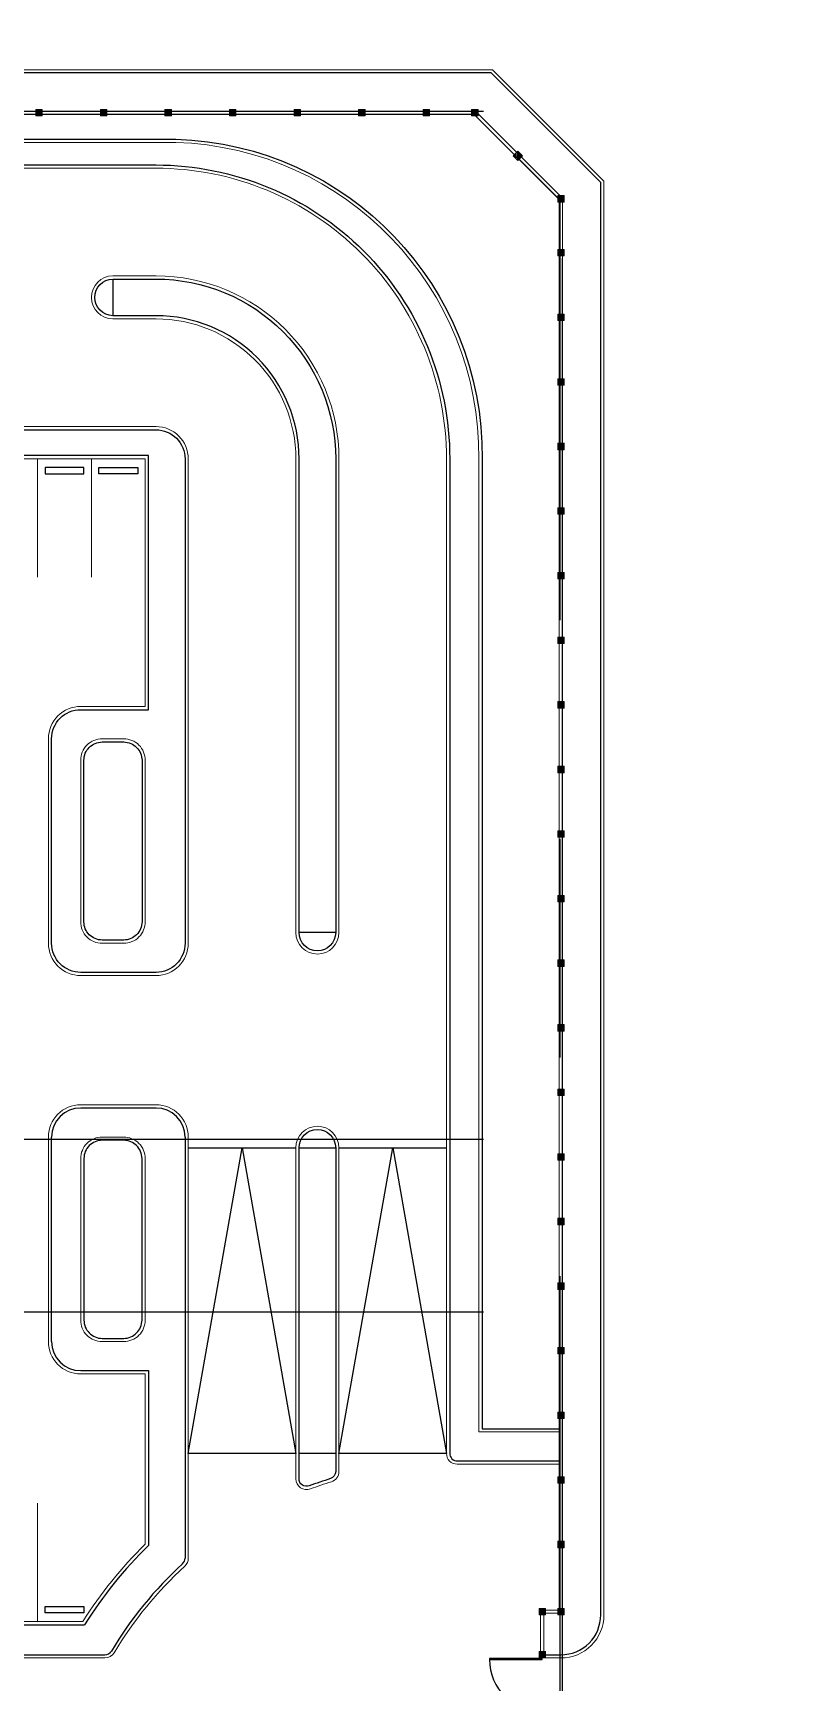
# Model space of a CAD drawing. Header units: metres. Extents: x -3195699 to -2111692, y 14290 to 146348.
# Drawn here: x -2113963 to -2113527, y 20462 to 21405 of the extents above; entities that cross this region are included whole.
import ezdxf

# ---------------------------------------------------------------- set-up
doc = ezdxf.new("R2010")
doc.units = ezdxf.units.M
doc.header["$LTSCALE"] = 500
doc.header["$MEASUREMENT"] = 0
doc.linetypes.add('CENTER', pattern=[2, 1.25, -0.25, 0.25, -0.25])
doc.linetypes.add('CENTERX2', pattern=[4, 2.5, -0.5, 0.5, -0.5])
for name, color, linetype in [('AR-AXIS', 9, 'CENTERX2'), ('AR-DOOR', 8, 'CONTINUOUS'), ('CURB-2', 8, 'CONTINUOUS'), ('PROPERTY LINE', 3, 'CENTER'), ('RAMP', 1, 'CONTINUOUS'), ('WHEEL BUMP', 6, 'CONTINUOUS')]:
    doc.layers.add(name, color=color, linetype=linetype)
for name, color, linetype, lineweight in [('CARLINE', 8, 'CONTINUOUS', 18), ('COL', 4, 'CONTINUOUS', 18), ('COLHAT', 8, 'CONTINUOUS', 18), ('CURVE', 8, 'CONTINUOUS', 18), ('FENCEWALL', 4, 'CONTINUOUS', 18), ('schematic lines', 110, 'CONTINUOUS', 25)]:
    doc.layers.add(name, color=color, linetype=linetype, lineweight=lineweight)
pattern_1 = [(45, (-1499337.7329, 34763.6889), (-0.4144367825, 0.4144367825), [])]
pattern_2 = [(90, (-1461259.0934, 42329.1646), (-0.5861021186, 1e-16), [])]

# ---------------------------------------------------------------- blocks, each defined once
blk = doc.blocks.new('AHHMS TEMPLATE')
at = {"layer": 'COLHAT'}
h = blk.add_hatch(dxfattribs=at)
h.set_pattern_fill('ANSI31', color=8, scale=0.184599, style=0)
h.set_pattern_definition([(45, (-1499636.1864, 34812.915), (-0.4144367825, 0.4144367825), [])])
h.paths.add_polyline_path([(-1489689.03, 84579.89), (-1489689.03, 84576.2), (-1489685.34, 84576.2), (-1489685.34, 84579.89)])
h = blk.add_hatch(dxfattribs=at)
h.set_pattern_fill('ANSI31', color=8, scale=0.184599, style=0)
h.set_pattern_definition([(45, (-1499599.2666, 34812.915), (-0.4144367825, 0.4144367825), [])])
h.paths.add_polyline_path([(-1489652.11, 84579.89), (-1489652.11, 84576.2), (-1489648.42, 84576.2), (-1489648.42, 84579.89)])
h = blk.add_hatch(dxfattribs=at)
h.set_pattern_fill('ANSI31', color=8, scale=0.184599, style=0)
h.set_pattern_definition([(45, (-1499562.34675, 34812.915), (-0.4144367825, 0.4144367825), [])])
h.paths.add_polyline_path([(-1489615.19, 84579.89), (-1489615.19, 84576.2), (-1489611.5, 84576.2), (-1489611.5, 84579.89)])
h = blk.add_hatch(dxfattribs=at)
h.set_pattern_fill('ANSI31', color=8, scale=0.184599, style=0)
h.set_pattern_definition([(45, (-1499525.42694, 34812.915), (-0.4144367825, 0.4144367825), [])])
h.paths.add_polyline_path([(-1489578.27, 84579.89), (-1489578.27, 84576.2), (-1489574.58, 84576.2), (-1489574.58, 84579.89)])
h = blk.add_hatch(dxfattribs=at)
h.set_pattern_fill('ANSI31', color=8, scale=0.184599, style=0)
h.set_pattern_definition([(45, (-1499488.5071, 34812.915), (-0.4144367825, 0.4144367825), [])])
h.paths.add_polyline_path([(-1489541.35, 84579.89), (-1489541.35, 84576.2), (-1489537.66, 84576.2), (-1489537.66, 84579.89)])
h = blk.add_hatch(dxfattribs=at)
h.set_pattern_fill('ANSI31', color=8, scale=0.184599, style=0)
h.set_pattern_definition([(45, (-1499451.5873, 34812.915), (-0.4144367825, 0.4144367825), [])])
h.paths.add_polyline_path([(-1489504.43, 84579.89), (-1489504.43, 84576.2), (-1489500.74, 84576.2), (-1489500.74, 84579.89)])
h = blk.add_hatch(dxfattribs=at)
h.set_pattern_fill('ANSI31', color=8, scale=0.184599, style=0)
h.set_pattern_definition([(45, (-1499414.6675, 34812.915), (-0.4144367825, 0.4144367825), [])])
h.paths.add_polyline_path([(-1489467.51, 84579.89), (-1489467.51, 84576.2), (-1489463.82, 84576.2), (-1489463.82, 84579.89)])
h = blk.add_hatch(dxfattribs=at)
h.set_pattern_fill('ANSI31', color=8, scale=0.184599, style=0)
h.set_pattern_definition([(45, (-1499386.95934, 34812.915), (-0.4144367825, 0.4144367825), [])])
h.paths.add_polyline_path([(-1489439.81, 84579.89), (-1489439.81, 84576.2), (-1489436.11, 84576.2), (-1489436.11, 84579.89)])
h = blk.add_hatch(dxfattribs=at)
h.set_pattern_fill('ANSI31', color=8, scale=0.184599, angle=45, style=0)
h.set_pattern_definition(pattern_2)
h.paths.add_polyline_path([(-1489415.96, 84553.43), (-1489413.35, 84550.82), (-1489410.74, 84553.43), (-1489413.35, 84556.04)])
h = blk.add_hatch(dxfattribs=at)
h.set_pattern_fill('ANSI31', color=8, scale=0.184599, angle=45, style=0)
h.set_pattern_definition(pattern_2)
h.paths.add_polyline_path([(-1489415.96, 84553.43), (-1489413.35, 84550.82), (-1489410.74, 84553.43), (-1489413.35, 84556.04)])
h = blk.add_hatch(dxfattribs=at)
h.set_pattern_fill('ANSI31', color=8, scale=0.184599, style=0)
h.set_pattern_definition(pattern_1)
h.paths.add_polyline_path([(-1489390.58, 84530.66), (-1489390.58, 84526.97), (-1489386.89, 84526.97), (-1489386.89, 84530.66)])
h = blk.add_hatch(dxfattribs=at)
h.set_pattern_fill('ANSI31', color=8, scale=0.184599, style=0)
h.set_pattern_definition(pattern_1)
h.paths.add_polyline_path([(-1489390.58, 84530.66), (-1489390.58, 84526.97), (-1489386.89, 84526.97), (-1489386.89, 84530.66)])
h = blk.add_hatch(dxfattribs=at)
h.set_pattern_fill('ANSI31', color=8, scale=0.184599, style=0)
h.set_pattern_definition([(45, (-1499337.7329, 34732.92204), (-0.4144367825, 0.4144367825), [])])
h.paths.add_polyline_path([(-1489390.58, 84499.89), (-1489390.58, 84496.2), (-1489386.89, 84496.2), (-1489386.89, 84499.89)])
h = blk.add_hatch(dxfattribs=at)
h.set_pattern_fill('ANSI31', color=8, scale=0.184599, style=0)
h.set_pattern_definition([(45, (-1499337.7329, 34696.0022), (-0.4144367825, 0.4144367825), [])])
h.paths.add_polyline_path([(-1489390.58, 84462.97), (-1489390.58, 84459.28), (-1489386.89, 84459.28), (-1489386.89, 84462.97)])
h = blk.add_hatch(dxfattribs=at)
h.set_pattern_fill('ANSI31', color=8, scale=0.184599, style=0)
h.set_pattern_definition([(45, (-1499337.7329, 34659.0824), (-0.4144367825, 0.4144367825), [])])
h.paths.add_polyline_path([(-1489390.58, 84426.05), (-1489390.58, 84422.36), (-1489386.89, 84422.36), (-1489386.89, 84426.05)])
h = blk.add_hatch(dxfattribs=at)
h.set_pattern_fill('ANSI31', color=8, scale=0.184599, style=0)
h.set_pattern_definition([(45, (-1499337.7329, 34622.1626), (-0.4144367825, 0.4144367825), [])])
h.paths.add_polyline_path([(-1489390.58, 84389.13), (-1489390.58, 84385.44), (-1489386.89, 84385.44), (-1489386.89, 84389.13)])
h = blk.add_hatch(dxfattribs=at)
h.set_pattern_fill('ANSI31', color=8, scale=0.184599, style=0)
h.set_pattern_definition([(45, (-1499337.7329, 34585.24276), (-0.4144367825, 0.4144367825), [])])
h.paths.add_polyline_path([(-1489390.58, 84352.21), (-1489390.58, 84348.52), (-1489386.89, 84348.52), (-1489386.89, 84352.21)])
h = blk.add_hatch(dxfattribs=at)
h.set_pattern_fill('ANSI31', color=8, scale=0.184599, style=0)
h.set_pattern_definition([(45, (-1499337.7329, 34548.32294), (-0.4144367825, 0.4144367825), [])])
h.paths.add_polyline_path([(-1489390.58, 84315.3), (-1489390.58, 84311.6), (-1489386.89, 84311.6), (-1489386.89, 84315.3)])
h = blk.add_hatch(dxfattribs=at)
h.set_pattern_fill('ANSI31', color=8, scale=0.184599, style=0)
h.set_pattern_definition([(45, (-1499337.7329, 34511.4031), (-0.4144367825, 0.4144367825), [])])
h.paths.add_polyline_path([(-1489390.58, 84278.38), (-1489390.58, 84274.68), (-1489386.89, 84274.68), (-1489386.89, 84278.38)])
h = blk.add_hatch(dxfattribs=at)
h.set_pattern_fill('ANSI31', color=8, scale=0.184599, style=0)
h.set_pattern_definition([(45, (-1499337.7329, 34474.4833), (-0.4144367825, 0.4144367825), [])])
h.paths.add_polyline_path([(-1489390.58, 84241.46), (-1489390.58, 84237.76), (-1489386.89, 84237.76), (-1489386.89, 84241.46)])
h = blk.add_hatch(dxfattribs=at)
h.set_pattern_fill('ANSI31', color=8, scale=0.184599, style=0)
h.set_pattern_definition([(45, (-1499337.7329, 34437.5635), (-0.4144367825, 0.4144367825), [])])
h.paths.add_polyline_path([(-1489390.58, 84204.54), (-1489390.58, 84200.84), (-1489386.89, 84200.84), (-1489386.89, 84204.54)])
h = blk.add_hatch(dxfattribs=at)
h.set_pattern_fill('ANSI31', color=8, scale=0.184599, style=0)
h.set_pattern_definition([(45, (-1499337.7329, 34400.64367), (-0.4144367825, 0.4144367825), [])])
h.paths.add_polyline_path([(-1489390.58, 84167.62), (-1489390.58, 84163.92), (-1489386.89, 84163.92), (-1489386.89, 84167.62)])
h = blk.add_hatch(dxfattribs=at)
h.set_pattern_fill('ANSI31', color=8, scale=0.184599, style=0)
h.set_pattern_definition([(45, (-1499337.7329, 34363.72385), (-0.4144367825, 0.4144367825), [])])
h.paths.add_polyline_path([(-1489390.58, 84130.7), (-1489390.58, 84127), (-1489386.89, 84127), (-1489386.89, 84130.7)])
h = blk.add_hatch(dxfattribs=at)
h.set_pattern_fill('ANSI31', color=8, scale=0.184599, style=0)
h.set_pattern_definition([(45, (-1499337.7329, 34326.80403), (-0.4144367825, 0.4144367825), [])])
h.paths.add_polyline_path([(-1489390.58, 84093.78), (-1489390.58, 84090.08), (-1489386.89, 84090.08), (-1489386.89, 84093.78)])
h = blk.add_hatch(dxfattribs=at)
h.set_pattern_fill('ANSI31', color=8, scale=0.184599, style=0)
h.set_pattern_definition([(45, (-1499337.7329, 34289.8842), (-0.4144367825, 0.4144367825), [])])
h.paths.add_polyline_path([(-1489390.58, 84056.86), (-1489390.58, 84053.16), (-1489386.89, 84053.16), (-1489386.89, 84056.86)])
h = blk.add_hatch(dxfattribs=at)
h.set_pattern_fill('ANSI31', color=8, scale=0.184599, style=0)
h.set_pattern_definition([(45, (-1499337.7329, 34252.9644), (-0.4144367825, 0.4144367825), [])])
h.paths.add_polyline_path([(-1489390.58, 84019.94), (-1489390.58, 84016.24), (-1489386.89, 84016.24), (-1489386.89, 84019.94)])
h = blk.add_hatch(dxfattribs=at)
h.set_pattern_fill('ANSI31', color=8, scale=0.184599, style=0)
h.set_pattern_definition([(45, (-1499337.7329, 34216.0446), (-0.4144367825, 0.4144367825), [])])
h.paths.add_polyline_path([(-1489390.58, 83983.02), (-1489390.58, 83979.32), (-1489386.89, 83979.32), (-1489386.89, 83983.02)])
h = blk.add_hatch(dxfattribs=at)
h.set_pattern_fill('ANSI31', color=8, scale=0.184599, style=0)
h.set_pattern_definition([(45, (-1499337.7329, 34179.12476), (-0.4144367825, 0.4144367825), [])])
h.paths.add_polyline_path([(-1489390.58, 83946.1), (-1489390.58, 83942.4), (-1489386.89, 83942.4), (-1489386.89, 83946.1)])
h = blk.add_hatch(dxfattribs=at)
h.set_pattern_fill('ANSI31', color=8, scale=0.184599, style=0)
h.set_pattern_definition([(45, (-1499337.7329, 34142.20494), (-0.4144367825, 0.4144367825), [])])
h.paths.add_polyline_path([(-1489390.58, 83909.18), (-1489390.58, 83905.49), (-1489386.89, 83905.49), (-1489386.89, 83909.18)])
h = blk.add_hatch(dxfattribs=at)
h.set_pattern_fill('ANSI31', color=8, scale=0.184599, style=0)
h.set_pattern_definition([(45, (-1499337.7329, 34105.2851), (-0.4144367825, 0.4144367825), [])])
h.paths.add_polyline_path([(-1489390.58, 83872.26), (-1489390.58, 83868.57), (-1489386.89, 83868.57), (-1489386.89, 83872.26)])
h = blk.add_hatch(dxfattribs=at)
h.set_pattern_fill('ANSI31', color=8, scale=0.184599, style=0)
h.set_pattern_definition([(45, (-1499337.7329, 34068.3653), (-0.4144367825, 0.4144367825), [])])
h.paths.add_polyline_path([(-1489390.58, 83835.34), (-1489390.58, 83831.65), (-1489386.89, 83831.65), (-1489386.89, 83835.34)])
h = blk.add_hatch(dxfattribs=at)
h.set_pattern_fill('ANSI31', color=8, scale=0.184599, style=0)
h.set_pattern_definition([(45, (-1499337.7329, 34031.4455), (-0.4144367825, 0.4144367825), [])])
h.paths.add_polyline_path([(-1489390.58, 83798.42), (-1489390.58, 83794.73), (-1489386.89, 83794.73), (-1489386.89, 83798.42)])
h = blk.add_hatch(dxfattribs=at)
h.set_pattern_fill('ANSI31', color=8, scale=0.184599, style=0)
h.set_pattern_definition([(45, (-1499337.7329, 33994.52567), (-0.4144367825, 0.4144367825), [])])
h.paths.add_polyline_path([(-1489390.58, 83761.5), (-1489390.58, 83757.81), (-1489386.89, 83757.81), (-1489386.89, 83761.5)])
h = blk.add_hatch(dxfattribs=at)
h.set_pattern_fill('ANSI31', color=8, scale=0.184599, style=0)
h.set_pattern_definition([(45, (-1499348.3847, 33956.12905), (-0.4144367825, 0.4144367825), [])])
h.paths.add_polyline_path([(-1489401.23, 83723.1), (-1489401.23, 83719.41), (-1489397.54, 83719.41), (-1489397.54, 83723.1)])
h = blk.add_hatch(dxfattribs=at)
h.set_pattern_fill('ANSI31', color=8, scale=0.184599, style=0)
h.set_pattern_definition([(45, (-1499337.7329, 33956.12905), (-0.4144367825, 0.4144367825), [])])
h.paths.add_polyline_path([(-1489390.58, 83723.1), (-1489390.58, 83719.41), (-1489386.89, 83719.41), (-1489386.89, 83723.1)])
h = blk.add_hatch(dxfattribs=at)
h.set_pattern_fill('ANSI31', color=8, scale=0.184599, style=0)
h.set_pattern_definition([(45, (-1499348.3847, 33931.51584), (-0.4144367825, 0.4144367825), [])])
h.paths.add_polyline_path([(-1489401.23, 83698.49), (-1489401.23, 83694.8), (-1489397.54, 83694.8), (-1489397.54, 83698.49)])
at = {"layer": 'AR-AXIS', "color": 8, "ltscale": 2}
for p, q in [((-1489387.81, 81994.85), (-1489387.81, 85059.97)), ((-1492933, 84578.96), (-1488915.15, 84578.96)), ((-1492933, 83991.39), (-1488915.15, 83991.39)), ((-1492933, 83892.56), (-1488915.15, 83892.56))]:
    blk.add_line(p, q, dxfattribs=at)
at = {"layer": 'AR-DOOR', "color": 8}
blk.add_lwpolyline([(-1489429.54, 83693.87), (-1489399.38, 83693.87), (-1489399.38, 83694.49), (-1489429.54, 83694.49)], close=True, dxfattribs=at)
blk.add_arc((-1489399.69, 83693.87), 29.85, 180, 270.58765, dxfattribs=at)
at = {"layer": 'CARLINE', "color": 8}
for p, q in [((-1489687.97, 84380.21), (-1489687.97, 84312.53)), ((-1489657.21, 84380.21), (-1489657.21, 84312.53)), ((-1489687.97, 83783.34), (-1489687.97, 83715.66))]:
    blk.add_line(p, q, dxfattribs=at)
at = {"layer": 'COL', "color": 8}
for points in [[(-1489689.03, 84576.2), (-1489685.34, 84576.2), (-1489685.34, 84579.89), (-1489689.03, 84579.89)], [(-1489652.11, 84576.2), (-1489648.42, 84576.2), (-1489648.42, 84579.89), (-1489652.11, 84579.89)], [(-1489615.19, 84576.2), (-1489611.5, 84576.2), (-1489611.5, 84579.89), (-1489615.19, 84579.89)], [(-1489578.27, 84576.2), (-1489574.58, 84576.2), (-1489574.58, 84579.89), (-1489578.27, 84579.89)], [(-1489541.35, 84576.2), (-1489537.66, 84576.2), (-1489537.66, 84579.89), (-1489541.35, 84579.89)], [(-1489504.43, 84576.2), (-1489500.74, 84576.2), (-1489500.74, 84579.89), (-1489504.43, 84579.89)], [(-1489467.51, 84576.2), (-1489463.82, 84576.2), (-1489463.82, 84579.89), (-1489467.51, 84579.89)], [(-1489439.81, 84576.2), (-1489436.11, 84576.2), (-1489436.11, 84579.89), (-1489439.81, 84579.89)], [(-1489413.35, 84550.82), (-1489410.74, 84553.43), (-1489413.35, 84556.04), (-1489415.96, 84553.43)], [(-1489413.35, 84550.82), (-1489410.74, 84553.43), (-1489413.35, 84556.04), (-1489415.96, 84553.43)], [(-1489390.58, 84526.97), (-1489386.89, 84526.97), (-1489386.89, 84530.66), (-1489390.58, 84530.66)], [(-1489390.58, 84526.97), (-1489386.89, 84526.97), (-1489386.89, 84530.66), (-1489390.58, 84530.66)], [(-1489390.58, 84496.2), (-1489386.89, 84496.2), (-1489386.89, 84499.89), (-1489390.58, 84499.89)], [(-1489390.58, 84459.28), (-1489386.89, 84459.28), (-1489386.89, 84462.97), (-1489390.58, 84462.97)], [(-1489390.58, 84422.36), (-1489386.89, 84422.36), (-1489386.89, 84426.05), (-1489390.58, 84426.05)], [(-1489390.58, 84385.44), (-1489386.89, 84385.44), (-1489386.89, 84389.13), (-1489390.58, 84389.13)], [(-1489390.58, 84348.52), (-1489386.89, 84348.52), (-1489386.89, 84352.21), (-1489390.58, 84352.21)], [(-1489390.58, 84311.6), (-1489386.89, 84311.6), (-1489386.89, 84315.3), (-1489390.58, 84315.3)], [(-1489390.58, 84274.68), (-1489386.89, 84274.68), (-1489386.89, 84278.38), (-1489390.58, 84278.38)], [(-1489390.58, 84237.76), (-1489386.89, 84237.76), (-1489386.89, 84241.46), (-1489390.58, 84241.46)], [(-1489390.58, 84200.84), (-1489386.89, 84200.84), (-1489386.89, 84204.54), (-1489390.58, 84204.54)], [(-1489390.58, 84163.92), (-1489386.89, 84163.92), (-1489386.89, 84167.62), (-1489390.58, 84167.62)], [(-1489390.58, 84127), (-1489386.89, 84127), (-1489386.89, 84130.7), (-1489390.58, 84130.7)], [(-1489390.58, 84090.08), (-1489386.89, 84090.08), (-1489386.89, 84093.78), (-1489390.58, 84093.78)], [(-1489390.58, 84053.16), (-1489386.89, 84053.16), (-1489386.89, 84056.86), (-1489390.58, 84056.86)], [(-1489390.58, 84016.24), (-1489386.89, 84016.24), (-1489386.89, 84019.94), (-1489390.58, 84019.94)], [(-1489390.58, 83979.32), (-1489386.89, 83979.32), (-1489386.89, 83983.02), (-1489390.58, 83983.02)], [(-1489390.58, 83942.4), (-1489386.89, 83942.4), (-1489386.89, 83946.1), (-1489390.58, 83946.1)], [(-1489390.58, 83905.49), (-1489386.89, 83905.49), (-1489386.89, 83909.18), (-1489390.58, 83909.18)], [(-1489390.58, 83868.57), (-1489386.89, 83868.57), (-1489386.89, 83872.26), (-1489390.58, 83872.26)], [(-1489390.58, 83831.65), (-1489386.89, 83831.65), (-1489386.89, 83835.34), (-1489390.58, 83835.34)], [(-1489390.58, 83794.73), (-1489386.89, 83794.73), (-1489386.89, 83798.42), (-1489390.58, 83798.42)], [(-1489390.58, 83757.81), (-1489386.89, 83757.81), (-1489386.89, 83761.5), (-1489390.58, 83761.5)], [(-1489401.23, 83719.41), (-1489397.54, 83719.41), (-1489397.54, 83723.1), (-1489401.23, 83723.1)], [(-1489390.58, 83719.41), (-1489386.89, 83719.41), (-1489386.89, 83723.1), (-1489390.58, 83723.1)], [(-1489401.23, 83694.8), (-1489397.54, 83694.8), (-1489397.54, 83698.49), (-1489401.23, 83698.49)]]:
    blk.add_lwpolyline(points, close=True, dxfattribs=at)
at = {"layer": 'CURB-2', "color": 8}
for p, q in [((-1489644.9, 84482.97), (-1489644.9, 84462.05)), ((-1489517.53, 84109.47), (-1489538.45, 84109.47)), ((-1489663.36, 84009.17), (-1489620.29, 84009.17)), ((-1489679.98, 83875.64), (-1489679.98, 83992.55)), ((-1489603.67, 83992.55), (-1489603.67, 83751.88)), ((-1489538.45, 83986.4), (-1489517.53, 83986.4)), ((-1489663.36, 83859.03), (-1489624.6, 83859.03)), ((-1489624.6, 83859.03), (-1489624.6, 83759.03)), ((-1489517.53, 83811.71), (-1489538.45, 83811.71)), ((-1489759.97, 83713.81), (-1489661.11, 83713.81))]:
    blk.add_line(p, q, dxfattribs=at)
for points in [[(-1489397.54, 83696.64), (-1489388.73, 83696.64, 0.414214), (-1489365.97, 83719.41), (-1489365.97, 84538.25), (-1489428.53, 84600.81), (-1490405.26, 84600.81, 0.414214), (-1490428.03, 84578.04), (-1490428.03, 84564.81, 0.414214), (-1490411.41, 84548.2), (-1489620.29, 84548.2, -0.414214), (-1489452.3, 84380.21), (-1489452.3, 83811.71, 0.414214), (-1489448, 83807.4), (-1489389.66, 83807.4)], [(-1490394.18, 84562.97), (-1489609.01, 84562.97, -0.408477), (-1489433.84, 84380.2), (-1489433.84, 83825.86), (-1489389.66, 83825.86)], [(-1489605.07, 83748.7, 0.072537), (-1489645.81, 83698.74, 0.072537)], [(-1490403.84, 83696.64), (-1489649.51, 83696.64, 0.263753), (-1489645.81, 83698.74)]]:
    blk.add_lwpolyline(points, format="xyb", dxfattribs=at)
for points in [[(-1489620.29, 84482.97, -0.414214), (-1489517.53, 84380.21), (-1489517.53, 84109.47, -1), (-1489538.45, 84109.47), (-1489538.45, 84380.21, 0.414214), (-1489620.29, 84462.05), (-1489644.9, 84462.05, -1), (-1489644.9, 84482.97)], [(-1489663.36, 84236.84), (-1489624.6, 84236.84), (-1489624.6, 84382.06), (-1489874.42, 84382.06), (-1489874.42, 84324.83, -1), (-1489895.34, 84324.83), (-1489895.34, 84380.21, -0.414214), (-1489878.73, 84396.83), (-1489620.29, 84396.83, -0.414214), (-1489603.67, 84380.21), (-1489603.67, 84103.31, -0.414214), (-1489620.29, 84086.7), (-1489663.36, 84086.7, -0.414214), (-1489679.98, 84103.31), (-1489679.98, 84220.23, -0.414214)], [(-1489651.06, 84105.16, -0.414214), (-1489661.52, 84115.62), (-1489661.52, 84207.92, -0.414214), (-1489651.06, 84218.38), (-1489638.75, 84218.38, -0.414214), (-1489628.29, 84207.92), (-1489628.29, 84115.62, -0.414214), (-1489638.75, 84105.16)], [(-1489532.63, 83793.16, -0.523732), (-1489538.45, 83797.19), (-1489538.45, 83986.4, -1), (-1489517.53, 83986.4), (-1489517.53, 83801.41, -0.328322), (-1489520.56, 83797.3, 0.014289)], [(-1489651.06, 83877.49), (-1489638.75, 83877.49, 0.414214), (-1489628.29, 83887.95), (-1489628.29, 83980.25, 0.414214), (-1489638.75, 83990.71), (-1489651.06, 83990.71, 0.414214), (-1489661.52, 83980.25), (-1489661.52, 83887.95, 0.414214)]]:
    blk.add_lwpolyline(points, format="xyb", close=True, dxfattribs=at)
for centre, radius, start, end in [((-1489663.36, 83992.55), 16.61, 90, 180), ((-1489620.29, 83992.55), 16.61, 0, 90), ((-1489663.36, 83875.64), 16.61, 180, 270), ((-1489454.15, 83584.04), 244.29, 134.2454, 147.91111), ((-1489607.98, 83751.88), 4.31, 312.50663, 0)]:
    blk.add_arc(centre, radius, start, end, dxfattribs=at)
at = {"layer": 'CURVE', "color": 8}
for p, q in [((-1489663.36, 84011.01), (-1489620.29, 84011.01)), ((-1489681.82, 83875.64), (-1489681.82, 83992.55)), ((-1489601.83, 83992.55), (-1489601.83, 83751.88)), ((-1489663.36, 83857.18), (-1489626.44, 83857.18)), ((-1489626.44, 83857.18), (-1489626.44, 83759.81)), ((-1490426.37, 83715.66), (-1489662.13, 83715.66))]:
    blk.add_line(p, q, dxfattribs=at)
for points in [[(-1489397.54, 83694.8), (-1489388.73, 83694.8, 0.414214), (-1489364.12, 83719.41), (-1489364.12, 84539.01), (-1489427.76, 84602.65), (-1490405.26, 84602.65, 0.414214), (-1490429.87, 84578.04), (-1490429.87, 84564.81, 0.414214), (-1490411.41, 84546.35), (-1489620.29, 84546.35, -0.414214), (-1489454.15, 84380.21), (-1489454.15, 83811.71, 0.414214), (-1489448, 83805.56), (-1489389.66, 83805.56)], [(-1490394.18, 84561.12), (-1489609.04, 84561.12, -0.408447), (-1489435.69, 84380.21), (-1489435.69, 83824.02), (-1489389.66, 83824.02)], [(-1489620.29, 84484.82, -0.414214), (-1489515.68, 84380.21), (-1489515.68, 84109.47, -1), (-1489540.3, 84109.47), (-1489540.3, 84380.21, 0.414214), (-1489620.29, 84460.21), (-1489644.9, 84460.21, -1), (-1489644.9, 84484.82), (-1489620.29, 84484.82)], [(-1489663.36, 84238.69), (-1489626.44, 84238.69), (-1489626.44, 84380.21), (-1489872.57, 84380.21), (-1489872.57, 84324.83, -1), (-1489897.19, 84324.83), (-1489897.19, 84380.21, -0.414214), (-1489878.73, 84398.67), (-1489620.29, 84398.67, -0.414214), (-1489601.83, 84380.21), (-1489601.83, 84103.31, -0.414214), (-1489620.29, 84084.85), (-1489663.36, 84084.85, -0.414214), (-1489681.82, 84103.31), (-1489681.82, 84220.23, -0.414214), (-1489663.36, 84238.69)], [(-1489651.06, 84103.31, -0.414214), (-1489663.36, 84115.62), (-1489663.36, 84207.92, -0.414214), (-1489651.06, 84220.23), (-1489638.75, 84220.23, -0.414214), (-1489626.44, 84207.92), (-1489626.44, 84115.62, -0.414214), (-1489638.75, 84103.31), (-1489651.06, 84103.31)], [(-1489531.98, 83791.43, -0.523732), (-1489540.3, 83797.19), (-1489540.3, 83986.4, -1), (-1489515.68, 83986.4), (-1489515.68, 83801.41, -0.328322), (-1489520.01, 83795.54, 0.014289), (-1489531.98, 83791.43)], [(-1489603.82, 83747.34, 0.072537), (-1489644.23, 83697.79)], [(-1490403.84, 83694.8), (-1489649.51, 83694.8, 0.263753), (-1489644.23, 83697.79)]]:
    blk.add_lwpolyline(points, format="xyb", dxfattribs=at)
blk.add_lwpolyline([(-1489651.06, 83875.64), (-1489638.75, 83875.64, 0.414214), (-1489626.44, 83887.95), (-1489626.44, 83980.25, 0.414214), (-1489638.75, 83992.55), (-1489651.06, 83992.55, 0.414214), (-1489663.36, 83980.25), (-1489663.36, 83887.95, 0.414214)], format="xyb", close=True, dxfattribs=at)
for centre, radius, start, end in [((-1489663.36, 83992.55), 18.46, 90, 180), ((-1489620.29, 83992.55), 18.46, 0, 90), ((-1489663.36, 83875.64), 18.46, 180, 270), ((-1489454.15, 83584.04), 246.13, 134.42701, 147.67304), ((-1489607.98, 83751.88), 6.15, 312.50663, 0)]:
    blk.add_arc(centre, radius, start, end, dxfattribs=at)
at = {"layer": 'FENCEWALL', "color": 8}
for p, q in [((-1489689.03, 84578.96), (-1489722.26, 84578.96)), ((-1489685.34, 84578.96), (-1489652.11, 84578.96)), ((-1489615.19, 84578.96), (-1489648.42, 84578.96)), ((-1489611.5, 84578.96), (-1489578.27, 84578.96)), ((-1489541.35, 84578.96), (-1489574.58, 84578.96)), ((-1489537.66, 84578.96), (-1489504.43, 84578.96)), ((-1489467.51, 84578.96), (-1489500.74, 84578.96)), ((-1489463.82, 84578.96), (-1489439.81, 84578.96)), ((-1489689.03, 84577.12), (-1489722.26, 84577.12)), ((-1489685.34, 84577.12), (-1489652.11, 84577.12)), ((-1489615.19, 84577.12), (-1489648.42, 84577.12)), ((-1489611.5, 84577.12), (-1489578.27, 84577.12)), ((-1489541.35, 84577.12), (-1489574.58, 84577.12)), ((-1489537.66, 84577.12), (-1489504.43, 84577.12)), ((-1489467.51, 84577.12), (-1489500.74, 84577.12)), ((-1489463.82, 84577.12), (-1489438.34, 84577.12)), ((-1489438.34, 84577.12), (-1489415.3, 84554.08)), ((-1489436.11, 84577.5), (-1489414, 84555.39)), ((-1489390.58, 84529.36), (-1489412.69, 84551.47)), ((-1489389.27, 84530.66), (-1489411.39, 84552.78)), ((-1489389.66, 84526.97), (-1489389.66, 84499.89)), ((-1489387.81, 84526.97), (-1489387.81, 84499.89)), ((-1489389.66, 84462.97), (-1489389.66, 84496.2)), ((-1489387.81, 84462.97), (-1489387.81, 84496.2)), ((-1489389.66, 84459.28), (-1489389.66, 84426.05)), ((-1489387.81, 84459.28), (-1489387.81, 84426.05)), ((-1489389.66, 84389.13), (-1489389.66, 84422.36)), ((-1489387.81, 84389.13), (-1489387.81, 84422.36)), ((-1489389.66, 84385.44), (-1489389.66, 84352.21)), ((-1489387.81, 84385.44), (-1489387.81, 84352.21)), ((-1489389.66, 84315.3), (-1489389.66, 84348.52)), ((-1489387.81, 84315.3), (-1489387.81, 84348.52)), ((-1489389.66, 84311.6), (-1489389.66, 84278.38)), ((-1489387.81, 84311.6), (-1489387.81, 84278.38)), ((-1489389.66, 84241.46), (-1489389.66, 84274.68)), ((-1489387.81, 84241.46), (-1489387.81, 84274.68)), ((-1489389.66, 84237.76), (-1489389.66, 84204.54)), ((-1489387.81, 84237.76), (-1489387.81, 84204.54)), ((-1489389.66, 84167.62), (-1489389.66, 84200.84)), ((-1489387.81, 84167.62), (-1489387.81, 84200.84)), ((-1489389.66, 84163.92), (-1489389.66, 84130.7)), ((-1489387.81, 84163.92), (-1489387.81, 84130.7)), ((-1489389.66, 84093.78), (-1489389.66, 84127)), ((-1489387.81, 84093.78), (-1489387.81, 84127)), ((-1489389.66, 84090.08), (-1489389.66, 84056.86)), ((-1489387.81, 84090.08), (-1489387.81, 84056.86)), ((-1489389.66, 84019.94), (-1489389.66, 84053.16)), ((-1489387.81, 84019.94), (-1489387.81, 84053.16)), ((-1489389.66, 84016.24), (-1489389.66, 83983.02)), ((-1489387.81, 84016.24), (-1489387.81, 83983.02)), ((-1489389.66, 83946.1), (-1489389.66, 83979.32)), ((-1489387.81, 83946.1), (-1489387.81, 83979.32)), ((-1489389.66, 83942.4), (-1489389.66, 83909.18)), ((-1489387.81, 83942.4), (-1489387.81, 83909.18)), ((-1489389.66, 83872.26), (-1489389.66, 83905.49)), ((-1489387.81, 83872.26), (-1489387.81, 83905.49)), ((-1489389.66, 83868.57), (-1489389.66, 83835.34)), ((-1489387.81, 83868.57), (-1489387.81, 83835.34)), ((-1489389.66, 83798.42), (-1489389.66, 83831.65)), ((-1489387.81, 83798.42), (-1489387.81, 83831.65)), ((-1489389.66, 83794.73), (-1489389.66, 83761.5)), ((-1489387.81, 83794.73), (-1489387.81, 83761.5)), ((-1489389.66, 83723.1), (-1489389.66, 83757.81)), ((-1489387.81, 83723.1), (-1489387.81, 83757.81)), ((-1489390.58, 83722.18), (-1489397.54, 83722.18)), ((-1489400.31, 83719.41), (-1489400.31, 83698.49)), ((-1489398.46, 83719.41), (-1489398.46, 83698.49)), ((-1489390.58, 83720.33), (-1489397.54, 83720.33))]:
    blk.add_line(p, q, dxfattribs=at)
at = {"layer": 'PROPERTY LINE', "color": 8}
blk.add_lwpolyline([(-1492441.15, 84577.12), (-1492478.07, 84540.2), (-1492478.07, 82288.09), (-1492428.85, 82238.86), (-1489438.34, 82238.86), (-1489389.12, 82288.09), (-1489389.12, 84527.89), (-1489438.34, 84577.12), (-1492441.15, 84577.12)], dxfattribs=at)
at = {"layer": 'RAMP', "color": 8}
for p, q in [((-1489601.83, 83986.4), (-1489540.3, 83986.4)), ((-1489515.68, 83986.4), (-1489454.15, 83986.4)), ((-1489540.3, 83811.71), (-1489601.83, 83811.71))]:
    blk.add_line(p, q, dxfattribs=at)
for points in [[(-1489601.83, 83811.71), (-1489571.06, 83986.4), (-1489540.3, 83811.71), (-1489601.83, 83811.71)], [(-1489454.15, 83811.71), (-1489515.68, 83811.71), (-1489484.92, 83986.4), (-1489454.15, 83811.71)]]:
    blk.add_lwpolyline(points, dxfattribs=at)
at = {"layer": 'WHEEL BUMP', "color": 8}
for points in [[(-1489683.67, 84375.29), (-1489683.67, 84371.6), (-1489661.52, 84371.6), (-1489661.52, 84375.29)], [(-1489630.75, 84375.29), (-1489630.75, 84371.6), (-1489652.9, 84371.6), (-1489652.9, 84375.29)], [(-1489683.67, 83720.58), (-1489683.67, 83724.27), (-1489661.52, 83724.27), (-1489661.52, 83720.58)]]:
    blk.add_lwpolyline(points, close=True, dxfattribs=at)

msp = doc.modelspace()

# ---------------------------------------------------------------- block references
at = {"layer": 'schematic lines'}
msp.add_blockref('AHHMS TEMPLATE', (-624272.64, -63218.81), dxfattribs=at)

doc.saveas('drawing.dxf')
